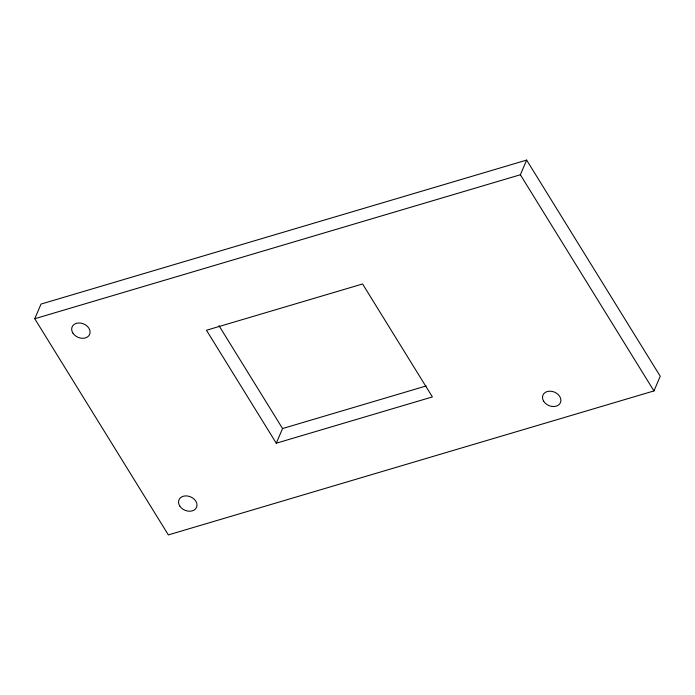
<?xml version="1.0" encoding="UTF-8"?>
<svg xmlns="http://www.w3.org/2000/svg" width="695" height="695" viewBox="0 0 695 695"><rect width="100%" height="100%" fill="white"/><g stroke="black" fill="none" stroke-linecap="round" stroke-linejoin="round"><path stroke-width="1.04" d="M34.75 318.736L41.04 304.071L526.645 160.093L660.25 376.264L653.96 390.929L168.355 534.907L34.75 318.736L520.364 174.758L526.645 160.093M276.28 443.21L432.386 396.923L362.582 283.977L206.467 330.255L276.28 443.21L282.561 428.546L426.183 385.96M520.364 174.758L653.96 390.929M218.995 325.694L282.561 428.546M543.664 401.25A9.539 7.28 23.2 0 0 559.631 403.995A9.539 7.28 23.2 0 0 551.821 391.355A9.539 7.28 23.2 0 0 543.664 401.25M179.718 505.96A9.539 7.28 23.2 0 0 195.695 508.697A9.539 7.28 23.2 0 0 187.885 496.056A9.539 7.28 23.2 0 0 179.718 505.96M72.836 333.018A9.539 7.28 23.2 0 0 88.812 335.763A9.539 7.28 23.2 0 0 81.002 323.123A9.539 7.28 23.2 0 0 72.836 333.018"/></g></svg>
